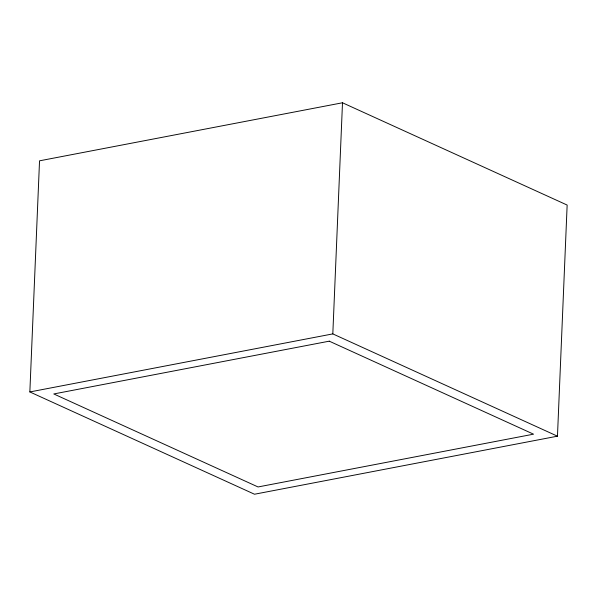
<?xml version="1.0" encoding="UTF-8"?>
<svg xmlns="http://www.w3.org/2000/svg" width="597" height="597" viewBox="0 0 597 597"><rect width="100%" height="100%" fill="white"/><g stroke="black" fill="none" stroke-linecap="round" stroke-linejoin="round"><path stroke-width="0.9" d="M29.85 391.945L39.536 160.817L342.499 102.774L567.15 205.055L557.464 436.183L254.501 494.226L29.85 391.945L332.813 333.895L557.464 436.183M332.813 333.895L342.499 102.774M329.26 341.171L53.775 393.953L258.053 486.958L533.539 434.176L329.26 341.171"/></g></svg>
